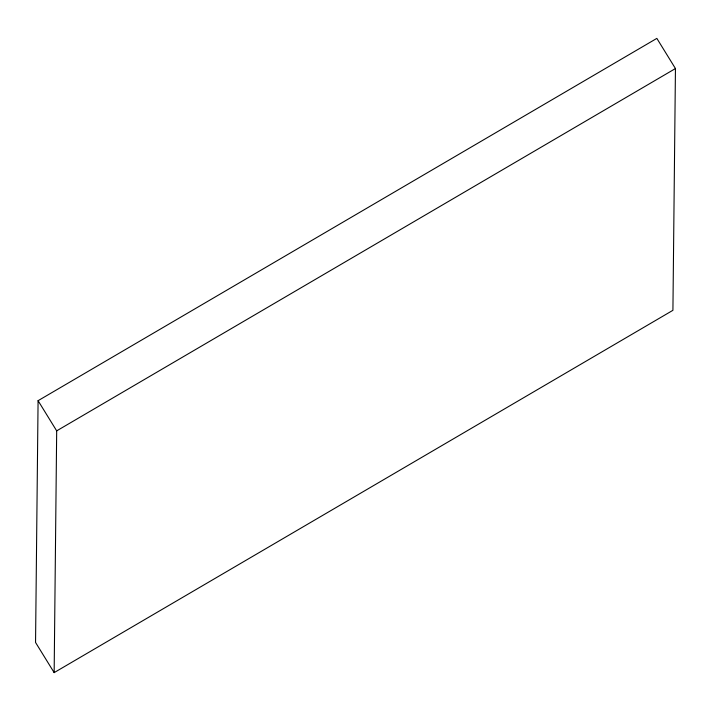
<?xml version="1.0" encoding="UTF-8"?>
<svg xmlns="http://www.w3.org/2000/svg" width="711" height="711" viewBox="0 0 711 711"><rect width="100%" height="100%" fill="white"/><g stroke="black" fill="none" stroke-linecap="round" stroke-linejoin="round"><path stroke-width="1.07" d="M38.083 400.684L35.55 642.451L54.152 672.615L672.917 310.316L675.45 68.549L656.848 38.385L38.083 400.684L56.684 430.857L54.152 672.615M56.684 430.857L675.45 68.549"/></g></svg>
